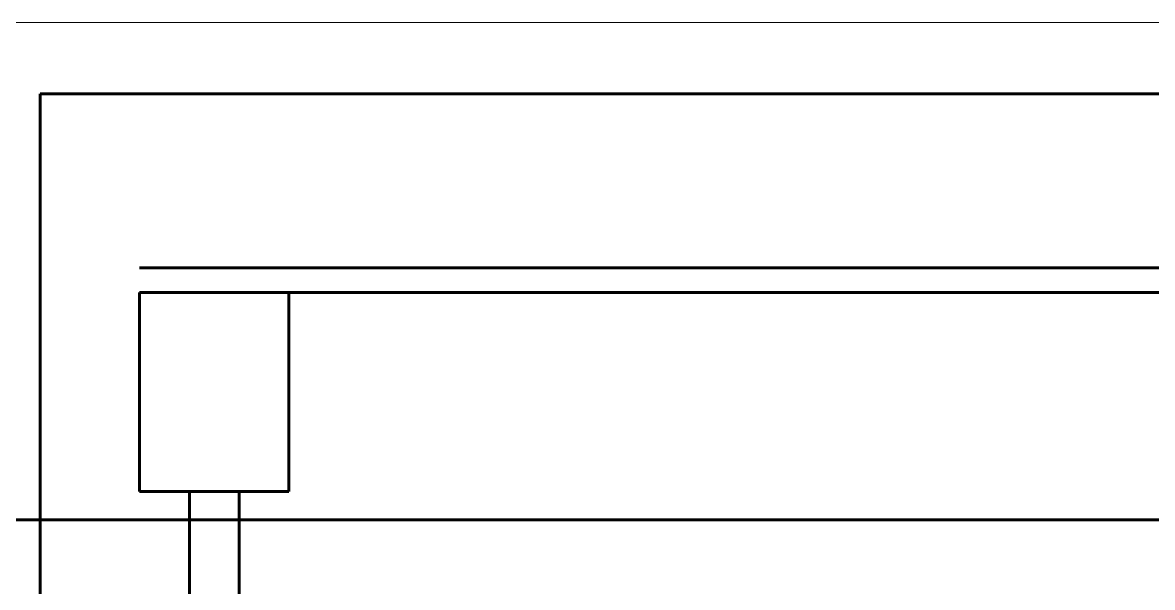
# Model space of a CAD drawing. Extents: x 0 to 297, y 0 to 292.
# Drawn here: x 223.66 to 235.01, y 204.32 to 210 of the extents above; entities that cross this region are included whole.
import ezdxf

# ---------------------------------------------------------------- set-up
doc = ezdxf.new("R2010")
doc.units = 0
doc.header["$MEASUREMENT"] = 0
doc.linetypes.add('K5LT_BASIC', pattern=[0])
doc.linetypes.add('K5LT_THIN', pattern=[0])
doc.layers.add('Системный слой', color=7, linetype='Continuous')

# ---------------------------------------------------------------- blocks, each defined once
blk = doc.blocks.new('*U')
at = {"layer": 'Системный слой', "linetype": 'K5LT_BASIC', "lineweight": 60}
for p, q in [((226.338, 207.286), (224.838, 207.286)), ((224.838, 207.286), (224.838, 205.286)), ((226.338, 205.286), (226.338, 207.286)), ((224.838, 205.286), (226.338, 205.286))]:
    blk.add_line(p, q, dxfattribs=at)
blk = doc.blocks.new('*S')
at = {"linetype": 'K5LT_THIN', "lineweight": 18}
blk.add_line((0, 210), (297, 210), dxfattribs=at)
at = {"linetype": 'K5LT_BASIC', "lineweight": 60}
blk.add_line((20, 205), (292, 205), dxfattribs=at)

msp = doc.modelspace()

# ---------------------------------------------------------------- linework, layer by layer
at = {"layer": 'Системный слой', "linetype": 'K5LT_BASIC', "lineweight": 60}
for p, q in [((275.337, 209.285), (223.838, 209.285)), ((223.838, 207.286), (223.838, 209.285)), ((251.589, 207.535), (224.838, 207.535)), ((223.838, 189.786), (223.838, 207.286)), ((224.838, 207.286), (226.338, 207.286)), ((224.838, 207.286), (224.838, 205.286)), ((224.838, 205.286), (224.838, 207.286)), ((224.838, 207.286), (226.338, 207.286)), ((226.338, 207.286), (225.338, 207.286)), ((226.337, 206.786), (226.338, 207.286)), ((226.338, 207.286), (226.338, 205.286)), ((226.338, 205.286), (226.338, 207.286)), ((226.338, 205.286), (226.338, 207.286)), ((242.838, 207.286), (226.338, 207.286)), ((226.338, 206.536), (226.338, 205.786)), ((226.338, 205.286), (224.838, 205.286)), ((224.838, 205.286), (226.338, 205.286)), ((225.338, 199.786), (225.338, 205.286)), ((225.838, 205.286), (225.838, 199.786))]:
    msp.add_line(p, q, dxfattribs=at)

# ---------------------------------------------------------------- block references
msp.add_blockref('*S', (0, 0))
at = {"layer": 'Системный слой'}
msp.add_blockref('*U', (0, 0), dxfattribs=at)
msp.add_blockref('*U', (0, 0), dxfattribs=at)
msp.add_blockref('*U', (0, 0), dxfattribs=at)
msp.add_blockref('*U', (0, 0), dxfattribs=at)
msp.add_blockref('*U', (0, 0), dxfattribs=at)
msp.add_blockref('*U', (0, 0), dxfattribs=at)
msp.add_blockref('*U', (0, 0), dxfattribs=at)
msp.add_blockref('*U', (0, 0), dxfattribs=at)
msp.add_blockref('*U', (0, 0), dxfattribs=at)
msp.add_blockref('*U', (0, 0), dxfattribs=at)
msp.add_blockref('*U', (0, 0), dxfattribs=at)
msp.add_blockref('*U', (0, 0), dxfattribs=at)
msp.add_blockref('*U', (0, 0), dxfattribs=at)
msp.add_blockref('*U', (0, 0), dxfattribs=at)
msp.add_blockref('*U', (0, 0), dxfattribs=at)
msp.add_blockref('*U', (0, 0), dxfattribs=at)
msp.add_blockref('*U', (0, 0), dxfattribs=at)
msp.add_blockref('*U', (0, 0), dxfattribs=at)
msp.add_blockref('*U', (0, 0), dxfattribs=at)
msp.add_blockref('*U', (0, 0), dxfattribs=at)
msp.add_blockref('*U', (0, 0), dxfattribs=at)
msp.add_blockref('*U', (0, 0), dxfattribs=at)
msp.add_blockref('*U', (0, 0), dxfattribs=at)
msp.add_blockref('*U', (0, 0), dxfattribs=at)
msp.add_blockref('*U', (0, 0), dxfattribs=at)
msp.add_blockref('*U', (0, 0), dxfattribs=at)
msp.add_blockref('*U', (0, 0), dxfattribs=at)
msp.add_blockref('*U', (0, 0), dxfattribs=at)
msp.add_blockref('*U', (0, 0), dxfattribs=at)
msp.add_blockref('*U', (0, 0), dxfattribs=at)
msp.add_blockref('*U', (0, 0), dxfattribs=at)
msp.add_blockref('*U', (0, 0), dxfattribs=at)
msp.add_blockref('*U', (0, 0), dxfattribs=at)
msp.add_blockref('*U', (0, 0), dxfattribs=at)
msp.add_blockref('*U', (0, 0), dxfattribs=at)
msp.add_blockref('*U', (0, 0), dxfattribs=at)
msp.add_blockref('*U', (0, 0), dxfattribs=at)
msp.add_blockref('*U', (0, 0), dxfattribs=at)
msp.add_blockref('*U', (0, 0), dxfattribs=at)
msp.add_blockref('*U', (0, 0), dxfattribs=at)
msp.add_blockref('*U', (0, 0), dxfattribs=at)
msp.add_blockref('*U', (0, 0), dxfattribs=at)
msp.add_blockref('*U', (0, 0), dxfattribs=at)
msp.add_blockref('*U', (0, 0), dxfattribs=at)
msp.add_blockref('*U', (0, 0), dxfattribs=at)
msp.add_blockref('*U', (0, 0), dxfattribs=at)
msp.add_blockref('*U', (0, 0), dxfattribs=at)
msp.add_blockref('*U', (0, 0), dxfattribs=at)
msp.add_blockref('*U', (0, 0), dxfattribs=at)
msp.add_blockref('*U', (0, 0), dxfattribs=at)
msp.add_blockref('*U', (0, 0), dxfattribs=at)
msp.add_blockref('*U', (0, 0), dxfattribs=at)
msp.add_blockref('*U', (0, 0), dxfattribs=at)
msp.add_blockref('*U', (0, 0), dxfattribs=at)
msp.add_blockref('*U', (0, 0), dxfattribs=at)
msp.add_blockref('*U', (0, 0), dxfattribs=at)
msp.add_blockref('*U', (0, 0), dxfattribs=at)
msp.add_blockref('*U', (0, 0), dxfattribs=at)
msp.add_blockref('*U', (0, 0), dxfattribs=at)
msp.add_blockref('*U', (0, 0), dxfattribs=at)
msp.add_blockref('*U', (0, 0), dxfattribs=at)
msp.add_blockref('*U', (0, 0), dxfattribs=at)
msp.add_blockref('*U', (0, 0), dxfattribs=at)
msp.add_blockref('*U', (0, 0), dxfattribs=at)
msp.add_blockref('*U', (0, 0), dxfattribs=at)
msp.add_blockref('*U', (0, 0), dxfattribs=at)
msp.add_blockref('*U', (0, 0), dxfattribs=at)
msp.add_blockref('*U', (0, 0), dxfattribs=at)
msp.add_blockref('*U', (0, 0), dxfattribs=at)
msp.add_blockref('*U', (0, 0), dxfattribs=at)
msp.add_blockref('*U', (0, 0), dxfattribs=at)
msp.add_blockref('*U', (0, 0), dxfattribs=at)
msp.add_blockref('*U', (0, 0), dxfattribs=at)
msp.add_blockref('*U', (0, 0), dxfattribs=at)
msp.add_blockref('*U', (0, 0), dxfattribs=at)
msp.add_blockref('*U', (0, 0), dxfattribs=at)
msp.add_blockref('*U', (0, 0), dxfattribs=at)
msp.add_blockref('*U', (0, 0), dxfattribs=at)
msp.add_blockref('*U', (0, 0), dxfattribs=at)
msp.add_blockref('*U', (0, 0), dxfattribs=at)
msp.add_blockref('*U', (0, 0), dxfattribs=at)
msp.add_blockref('*U', (0, 0), dxfattribs=at)
msp.add_blockref('*U', (0, 0), dxfattribs=at)
msp.add_blockref('*U', (0, 0), dxfattribs=at)
msp.add_blockref('*U', (0, 0), dxfattribs=at)
msp.add_blockref('*U', (0, 0), dxfattribs=at)
msp.add_blockref('*U', (0, 0), dxfattribs=at)
msp.add_blockref('*U', (0, 0), dxfattribs=at)
msp.add_blockref('*U', (0, 0), dxfattribs=at)
msp.add_blockref('*U', (0, 0), dxfattribs=at)
msp.add_blockref('*U', (0, 0), dxfattribs=at)
msp.add_blockref('*U', (0, 0), dxfattribs=at)
msp.add_blockref('*U', (0, 0), dxfattribs=at)
msp.add_blockref('*U', (0, 0), dxfattribs=at)
msp.add_blockref('*U', (0, 0), dxfattribs=at)
msp.add_blockref('*U', (0, 0), dxfattribs=at)
msp.add_blockref('*U', (0, 0), dxfattribs=at)
msp.add_blockref('*U', (0, 0), dxfattribs=at)
msp.add_blockref('*U', (0, 0), dxfattribs=at)
msp.add_blockref('*U', (0, 0), dxfattribs=at)
msp.add_blockref('*U', (0, 0), dxfattribs=at)
msp.add_blockref('*U', (0, 0), dxfattribs=at)
msp.add_blockref('*U', (0, 0), dxfattribs=at)
msp.add_blockref('*U', (0, 0), dxfattribs=at)
msp.add_blockref('*U', (0, 0), dxfattribs=at)
msp.add_blockref('*U', (0, 0), dxfattribs=at)
msp.add_blockref('*U', (0, 0), dxfattribs=at)
msp.add_blockref('*U', (0, 0), dxfattribs=at)
msp.add_blockref('*U', (0, 0), dxfattribs=at)
msp.add_blockref('*U', (0, 0), dxfattribs=at)
msp.add_blockref('*U', (0, 0), dxfattribs=at)
msp.add_blockref('*U', (0, 0), dxfattribs=at)
msp.add_blockref('*U', (0, 0), dxfattribs=at)
msp.add_blockref('*U', (0, 0), dxfattribs=at)
msp.add_blockref('*U', (0, 0), dxfattribs=at)
msp.add_blockref('*U', (0, 0), dxfattribs=at)
msp.add_blockref('*U', (0, 0), dxfattribs=at)
msp.add_blockref('*U', (0, 0), dxfattribs=at)
msp.add_blockref('*U', (0, 0), dxfattribs=at)
msp.add_blockref('*U', (0, 0), dxfattribs=at)
msp.add_blockref('*U', (0, 0), dxfattribs=at)
msp.add_blockref('*U', (0, 0), dxfattribs=at)
msp.add_blockref('*U', (0, 0), dxfattribs=at)
msp.add_blockref('*U', (0, 0), dxfattribs=at)
msp.add_blockref('*U', (0, 0), dxfattribs=at)
msp.add_blockref('*U', (0, 0), dxfattribs=at)
msp.add_blockref('*U', (0, 0), dxfattribs=at)
msp.add_blockref('*U', (0, 0), dxfattribs=at)
msp.add_blockref('*U', (0, 0), dxfattribs=at)
msp.add_blockref('*U', (0, 0), dxfattribs=at)
msp.add_blockref('*U', (0, 0), dxfattribs=at)
msp.add_blockref('*U', (0, 0), dxfattribs=at)
msp.add_blockref('*U', (0, 0), dxfattribs=at)
msp.add_blockref('*U', (0, 0), dxfattribs=at)
msp.add_blockref('*U', (0, 0), dxfattribs=at)
msp.add_blockref('*U', (0, 0), dxfattribs=at)
msp.add_blockref('*U', (0, 0), dxfattribs=at)
msp.add_blockref('*U', (0, 0), dxfattribs=at)
msp.add_blockref('*U', (0, 0), dxfattribs=at)
msp.add_blockref('*U', (0, 0), dxfattribs=at)
msp.add_blockref('*U', (0, 0), dxfattribs=at)
msp.add_blockref('*U', (0, 0), dxfattribs=at)
msp.add_blockref('*U', (0, 0), dxfattribs=at)
msp.add_blockref('*U', (0, 0), dxfattribs=at)
msp.add_blockref('*U', (0, 0), dxfattribs=at)
msp.add_blockref('*U', (0, 0), dxfattribs=at)
msp.add_blockref('*U', (0, 0), dxfattribs=at)
msp.add_blockref('*U', (0, 0), dxfattribs=at)
msp.add_blockref('*U', (0, 0), dxfattribs=at)
msp.add_blockref('*U', (0, 0), dxfattribs=at)
msp.add_blockref('*U', (0, 0), dxfattribs=at)
msp.add_blockref('*U', (0, 0), dxfattribs=at)
msp.add_blockref('*U', (0, 0), dxfattribs=at)
msp.add_blockref('*U', (0, 0), dxfattribs=at)
msp.add_blockref('*U', (0, 0), dxfattribs=at)
msp.add_blockref('*U', (0, 0), dxfattribs=at)
msp.add_blockref('*U', (0, 0), dxfattribs=at)
msp.add_blockref('*U', (0, 0), dxfattribs=at)
msp.add_blockref('*U', (0, 0), dxfattribs=at)
msp.add_blockref('*U', (0, 0), dxfattribs=at)
msp.add_blockref('*U', (0, 0), dxfattribs=at)
msp.add_blockref('*U', (0, 0), dxfattribs=at)
msp.add_blockref('*U', (0, 0), dxfattribs=at)
msp.add_blockref('*U', (0, 0), dxfattribs=at)
msp.add_blockref('*U', (0, 0), dxfattribs=at)
msp.add_blockref('*U', (0, 0), dxfattribs=at)
msp.add_blockref('*U', (0, 0), dxfattribs=at)
msp.add_blockref('*U', (0, 0), dxfattribs=at)
msp.add_blockref('*U', (0, 0), dxfattribs=at)
msp.add_blockref('*U', (0, 0), dxfattribs=at)
msp.add_blockref('*U', (0, 0), dxfattribs=at)
msp.add_blockref('*U', (0, 0), dxfattribs=at)
msp.add_blockref('*U', (0, 0), dxfattribs=at)
msp.add_blockref('*U', (0, 0), dxfattribs=at)
msp.add_blockref('*U', (0, 0), dxfattribs=at)
msp.add_blockref('*U', (0, 0), dxfattribs=at)
msp.add_blockref('*U', (0, 0), dxfattribs=at)
msp.add_blockref('*U', (0, 0), dxfattribs=at)
msp.add_blockref('*U', (0, 0), dxfattribs=at)
msp.add_blockref('*U', (0, 0), dxfattribs=at)
msp.add_blockref('*U', (0, 0), dxfattribs=at)
msp.add_blockref('*U', (0, 0), dxfattribs=at)
msp.add_blockref('*U', (0, 0), dxfattribs=at)
msp.add_blockref('*U', (0, 0), dxfattribs=at)
msp.add_blockref('*U', (0, 0), dxfattribs=at)
msp.add_blockref('*U', (0, 0), dxfattribs=at)
msp.add_blockref('*U', (0, 0), dxfattribs=at)
msp.add_blockref('*U', (0, 0), dxfattribs=at)
msp.add_blockref('*U', (0, 0), dxfattribs=at)
msp.add_blockref('*U', (0, 0), dxfattribs=at)
msp.add_blockref('*U', (0, 0), dxfattribs=at)
msp.add_blockref('*U', (0, 0), dxfattribs=at)
msp.add_blockref('*U', (0, 0), dxfattribs=at)
msp.add_blockref('*U', (0, 0), dxfattribs=at)
msp.add_blockref('*U', (0, 0), dxfattribs=at)
msp.add_blockref('*U', (0, 0), dxfattribs=at)
msp.add_blockref('*U', (0, 0), dxfattribs=at)
msp.add_blockref('*U', (0, 0), dxfattribs=at)
msp.add_blockref('*U', (0, 0), dxfattribs=at)
msp.add_blockref('*U', (0, 0), dxfattribs=at)
msp.add_blockref('*U', (0, 0), dxfattribs=at)
msp.add_blockref('*U', (0, 0), dxfattribs=at)
msp.add_blockref('*U', (0, 0), dxfattribs=at)
msp.add_blockref('*U', (0, 0), dxfattribs=at)
msp.add_blockref('*U', (0, 0), dxfattribs=at)
msp.add_blockref('*U', (0, 0), dxfattribs=at)
msp.add_blockref('*U', (0, 0), dxfattribs=at)
msp.add_blockref('*U', (0, 0), dxfattribs=at)
msp.add_blockref('*U', (0, 0), dxfattribs=at)
msp.add_blockref('*U', (0, 0), dxfattribs=at)
msp.add_blockref('*U', (0, 0), dxfattribs=at)
msp.add_blockref('*U', (0, 0), dxfattribs=at)
msp.add_blockref('*U', (0, 0), dxfattribs=at)
msp.add_blockref('*U', (0, 0), dxfattribs=at)
msp.add_blockref('*U', (0, 0), dxfattribs=at)
msp.add_blockref('*U', (0, 0), dxfattribs=at)
msp.add_blockref('*U', (0, 0), dxfattribs=at)
msp.add_blockref('*U', (0, 0), dxfattribs=at)
msp.add_blockref('*U', (0, 0), dxfattribs=at)
msp.add_blockref('*U', (0, 0), dxfattribs=at)
msp.add_blockref('*U', (0, 0), dxfattribs=at)
msp.add_blockref('*U', (0, 0), dxfattribs=at)
msp.add_blockref('*U', (0, 0), dxfattribs=at)
msp.add_blockref('*U', (0, 0), dxfattribs=at)
msp.add_blockref('*U', (0, 0), dxfattribs=at)
msp.add_blockref('*U', (0, 0), dxfattribs=at)
msp.add_blockref('*U', (0, 0), dxfattribs=at)
msp.add_blockref('*U', (0, 0), dxfattribs=at)
msp.add_blockref('*U', (0, 0), dxfattribs=at)
msp.add_blockref('*U', (0, 0), dxfattribs=at)
msp.add_blockref('*U', (0, 0), dxfattribs=at)
msp.add_blockref('*U', (0, 0), dxfattribs=at)
msp.add_blockref('*U', (0, 0), dxfattribs=at)
msp.add_blockref('*U', (0, 0), dxfattribs=at)
msp.add_blockref('*U', (0, 0), dxfattribs=at)
msp.add_blockref('*U', (0, 0), dxfattribs=at)
msp.add_blockref('*U', (0, 0), dxfattribs=at)
msp.add_blockref('*U', (0, 0), dxfattribs=at)
msp.add_blockref('*U', (0, 0), dxfattribs=at)
msp.add_blockref('*U', (0, 0), dxfattribs=at)
msp.add_blockref('*U', (0, 0), dxfattribs=at)
msp.add_blockref('*U', (0, 0), dxfattribs=at)
msp.add_blockref('*U', (0, 0), dxfattribs=at)
msp.add_blockref('*U', (0, 0), dxfattribs=at)
msp.add_blockref('*U', (0, 0), dxfattribs=at)
msp.add_blockref('*U', (0, 0), dxfattribs=at)
msp.add_blockref('*U', (0, 0), dxfattribs=at)
msp.add_blockref('*U', (0, 0), dxfattribs=at)
msp.add_blockref('*U', (0, 0), dxfattribs=at)
msp.add_blockref('*U', (0, 0), dxfattribs=at)
msp.add_blockref('*U', (0, 0), dxfattribs=at)
msp.add_blockref('*U', (0, 0), dxfattribs=at)
msp.add_blockref('*U', (0, 0), dxfattribs=at)
msp.add_blockref('*U', (0, 0), dxfattribs=at)
msp.add_blockref('*U', (0, 0), dxfattribs=at)
msp.add_blockref('*U', (0, 0), dxfattribs=at)
msp.add_blockref('*U', (0, 0), dxfattribs=at)
msp.add_blockref('*U', (0, 0), dxfattribs=at)
msp.add_blockref('*U', (0, 0), dxfattribs=at)
msp.add_blockref('*U', (0, 0), dxfattribs=at)
msp.add_blockref('*U', (0, 0), dxfattribs=at)
msp.add_blockref('*U', (0, 0), dxfattribs=at)
msp.add_blockref('*U', (0, 0), dxfattribs=at)
msp.add_blockref('*U', (0, 0), dxfattribs=at)
msp.add_blockref('*U', (0, 0), dxfattribs=at)
msp.add_blockref('*U', (0, 0), dxfattribs=at)
msp.add_blockref('*U', (0, 0), dxfattribs=at)
msp.add_blockref('*U', (0, 0), dxfattribs=at)
msp.add_blockref('*U', (0, 0), dxfattribs=at)
msp.add_blockref('*U', (0, 0), dxfattribs=at)
msp.add_blockref('*U', (0, 0), dxfattribs=at)
msp.add_blockref('*U', (0, 0), dxfattribs=at)
msp.add_blockref('*U', (0, 0), dxfattribs=at)
msp.add_blockref('*U', (0, 0), dxfattribs=at)
msp.add_blockref('*U', (0, 0), dxfattribs=at)
msp.add_blockref('*U', (0, 0), dxfattribs=at)
msp.add_blockref('*U', (0, 0), dxfattribs=at)
msp.add_blockref('*U', (0, 0), dxfattribs=at)
msp.add_blockref('*U', (0, 0), dxfattribs=at)
msp.add_blockref('*U', (0, 0), dxfattribs=at)
msp.add_blockref('*U', (0, 0), dxfattribs=at)
msp.add_blockref('*U', (0, 0), dxfattribs=at)
msp.add_blockref('*U', (0, 0), dxfattribs=at)
msp.add_blockref('*U', (0, 0), dxfattribs=at)
msp.add_blockref('*U', (0, 0), dxfattribs=at)
msp.add_blockref('*U', (0, 0), dxfattribs=at)
msp.add_blockref('*U', (0, 0), dxfattribs=at)
msp.add_blockref('*U', (0, 0), dxfattribs=at)
msp.add_blockref('*U', (0, 0), dxfattribs=at)
msp.add_blockref('*U', (0, 0), dxfattribs=at)
msp.add_blockref('*U', (0, 0), dxfattribs=at)
msp.add_blockref('*U', (0, 0), dxfattribs=at)
msp.add_blockref('*U', (0, 0), dxfattribs=at)
msp.add_blockref('*U', (0, 0), dxfattribs=at)
msp.add_blockref('*U', (0, 0), dxfattribs=at)
msp.add_blockref('*U', (0, 0), dxfattribs=at)
msp.add_blockref('*U', (0, 0), dxfattribs=at)
msp.add_blockref('*U', (0, 0), dxfattribs=at)
msp.add_blockref('*U', (0, 0), dxfattribs=at)
msp.add_blockref('*U', (0, 0), dxfattribs=at)
msp.add_blockref('*U', (0, 0), dxfattribs=at)
msp.add_blockref('*U', (0, 0), dxfattribs=at)
msp.add_blockref('*U', (0, 0), dxfattribs=at)
msp.add_blockref('*U', (0, 0), dxfattribs=at)
msp.add_blockref('*U', (0, 0), dxfattribs=at)
msp.add_blockref('*U', (0, 0), dxfattribs=at)
msp.add_blockref('*U', (0, 0), dxfattribs=at)
msp.add_blockref('*U', (0, 0), dxfattribs=at)
msp.add_blockref('*U', (0, 0), dxfattribs=at)
msp.add_blockref('*U', (0, 0), dxfattribs=at)
msp.add_blockref('*U', (0, 0), dxfattribs=at)
msp.add_blockref('*U', (0, 0), dxfattribs=at)
msp.add_blockref('*U', (0, 0), dxfattribs=at)
msp.add_blockref('*U', (0, 0), dxfattribs=at)
msp.add_blockref('*U', (0, 0), dxfattribs=at)
msp.add_blockref('*U', (0, 0), dxfattribs=at)
msp.add_blockref('*U', (0, 0), dxfattribs=at)
msp.add_blockref('*U', (0, 0), dxfattribs=at)
msp.add_blockref('*U', (0, 0), dxfattribs=at)
msp.add_blockref('*U', (0, 0), dxfattribs=at)
msp.add_blockref('*U', (0, 0), dxfattribs=at)
msp.add_blockref('*U', (0, 0), dxfattribs=at)
msp.add_blockref('*U', (0, 0), dxfattribs=at)
msp.add_blockref('*U', (0, 0), dxfattribs=at)
msp.add_blockref('*U', (0, 0), dxfattribs=at)
msp.add_blockref('*U', (0, 0), dxfattribs=at)
msp.add_blockref('*U', (0, 0), dxfattribs=at)
msp.add_blockref('*U', (0, 0), dxfattribs=at)
msp.add_blockref('*U', (0, 0), dxfattribs=at)
msp.add_blockref('*U', (0, 0), dxfattribs=at)
msp.add_blockref('*U', (0, 0), dxfattribs=at)
msp.add_blockref('*U', (0, 0), dxfattribs=at)
msp.add_blockref('*U', (0, 0), dxfattribs=at)
msp.add_blockref('*U', (0, 0), dxfattribs=at)
msp.add_blockref('*U', (0, 0), dxfattribs=at)
msp.add_blockref('*U', (0, 0), dxfattribs=at)
msp.add_blockref('*U', (0, 0), dxfattribs=at)
msp.add_blockref('*U', (0, 0), dxfattribs=at)
msp.add_blockref('*U', (0, 0), dxfattribs=at)
msp.add_blockref('*U', (0, 0), dxfattribs=at)
msp.add_blockref('*U', (0, 0), dxfattribs=at)
msp.add_blockref('*U', (0, 0), dxfattribs=at)
msp.add_blockref('*U', (0, 0), dxfattribs=at)
msp.add_blockref('*U', (0, 0), dxfattribs=at)
msp.add_blockref('*U', (0, 0), dxfattribs=at)
msp.add_blockref('*U', (0, 0), dxfattribs=at)
msp.add_blockref('*U', (0, 0), dxfattribs=at)
msp.add_blockref('*U', (0, 0), dxfattribs=at)
msp.add_blockref('*U', (0, 0), dxfattribs=at)
msp.add_blockref('*U', (0, 0), dxfattribs=at)
msp.add_blockref('*U', (0, 0), dxfattribs=at)
msp.add_blockref('*U', (0, 0), dxfattribs=at)
msp.add_blockref('*U', (0, 0), dxfattribs=at)
msp.add_blockref('*U', (0, 0), dxfattribs=at)
msp.add_blockref('*U', (0, 0), dxfattribs=at)
msp.add_blockref('*U', (0, 0), dxfattribs=at)
msp.add_blockref('*U', (0, 0), dxfattribs=at)
msp.add_blockref('*U', (0, 0), dxfattribs=at)
msp.add_blockref('*U', (0, 0), dxfattribs=at)
msp.add_blockref('*U', (0, 0), dxfattribs=at)
msp.add_blockref('*U', (0, 0), dxfattribs=at)
msp.add_blockref('*U', (0, 0), dxfattribs=at)
msp.add_blockref('*U', (0, 0), dxfattribs=at)
msp.add_blockref('*U', (0, 0), dxfattribs=at)
msp.add_blockref('*U', (0, 0), dxfattribs=at)
msp.add_blockref('*U', (0, 0), dxfattribs=at)
msp.add_blockref('*U', (0, 0), dxfattribs=at)
msp.add_blockref('*U', (0, 0), dxfattribs=at)
msp.add_blockref('*U', (0, 0), dxfattribs=at)
msp.add_blockref('*U', (0, 0), dxfattribs=at)
msp.add_blockref('*U', (0, 0), dxfattribs=at)
msp.add_blockref('*U', (0, 0), dxfattribs=at)
msp.add_blockref('*U', (0, 0), dxfattribs=at)
msp.add_blockref('*U', (0, 0), dxfattribs=at)
msp.add_blockref('*U', (0, 0), dxfattribs=at)
msp.add_blockref('*U', (0, 0), dxfattribs=at)
msp.add_blockref('*U', (0, 0), dxfattribs=at)
msp.add_blockref('*U', (0, 0), dxfattribs=at)
msp.add_blockref('*U', (0, 0), dxfattribs=at)
msp.add_blockref('*U', (0, 0), dxfattribs=at)
msp.add_blockref('*U', (0, 0), dxfattribs=at)
msp.add_blockref('*U', (0, 0), dxfattribs=at)
msp.add_blockref('*U', (0, 0), dxfattribs=at)
msp.add_blockref('*U', (0, 0), dxfattribs=at)
msp.add_blockref('*U', (0, 0), dxfattribs=at)
msp.add_blockref('*U', (0, 0), dxfattribs=at)
msp.add_blockref('*U', (0, 0), dxfattribs=at)
msp.add_blockref('*U', (0, 0), dxfattribs=at)
msp.add_blockref('*U', (0, 0), dxfattribs=at)
msp.add_blockref('*U', (0, 0), dxfattribs=at)
msp.add_blockref('*U', (0, 0), dxfattribs=at)
msp.add_blockref('*U', (0, 0), dxfattribs=at)
msp.add_blockref('*U', (0, 0), dxfattribs=at)
msp.add_blockref('*U', (0, 0), dxfattribs=at)
msp.add_blockref('*U', (0, 0), dxfattribs=at)
msp.add_blockref('*U', (0, 0), dxfattribs=at)
msp.add_blockref('*U', (0, 0), dxfattribs=at)
msp.add_blockref('*U', (0, 0), dxfattribs=at)
msp.add_blockref('*U', (0, 0), dxfattribs=at)
msp.add_blockref('*U', (0, 0), dxfattribs=at)
msp.add_blockref('*U', (0, 0), dxfattribs=at)
msp.add_blockref('*U', (0, 0), dxfattribs=at)
msp.add_blockref('*U', (0, 0), dxfattribs=at)
msp.add_blockref('*U', (0, 0), dxfattribs=at)
msp.add_blockref('*U', (0, 0), dxfattribs=at)
msp.add_blockref('*U', (0, 0), dxfattribs=at)
msp.add_blockref('*U', (0, 0), dxfattribs=at)
msp.add_blockref('*U', (0, 0), dxfattribs=at)
msp.add_blockref('*U', (0, 0), dxfattribs=at)
msp.add_blockref('*U', (0, 0), dxfattribs=at)
msp.add_blockref('*U', (0, 0), dxfattribs=at)
msp.add_blockref('*U', (0, 0), dxfattribs=at)
msp.add_blockref('*U', (0, 0), dxfattribs=at)
msp.add_blockref('*U', (0, 0), dxfattribs=at)
msp.add_blockref('*U', (0, 0), dxfattribs=at)
msp.add_blockref('*U', (0, 0), dxfattribs=at)
msp.add_blockref('*U', (0, 0), dxfattribs=at)
msp.add_blockref('*U', (0, 0), dxfattribs=at)
msp.add_blockref('*U', (0, 0), dxfattribs=at)
msp.add_blockref('*U', (0, 0), dxfattribs=at)
msp.add_blockref('*U', (0, 0), dxfattribs=at)

doc.saveas('drawing.dxf')
